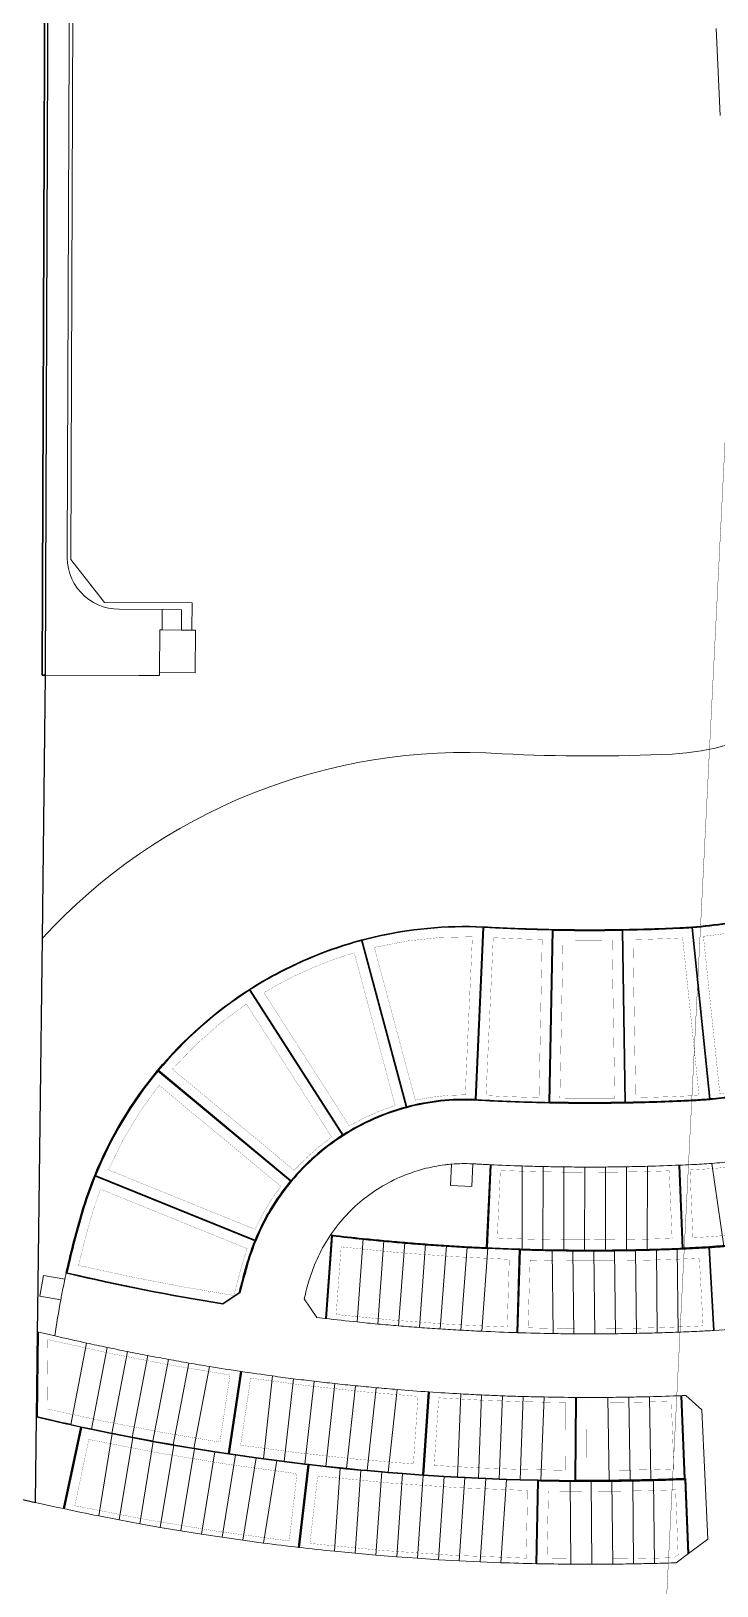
# Model space of a CAD drawing. Header units: centimetres. Extents: x -6122352 to 6876996, y -1694241 to 2592194.
# Drawn here: x 317063 to 514355, y -564346 to -116914 of the extents above; entities that cross this region are included whole.
import ezdxf

# ---------------------------------------------------------------- set-up
doc = ezdxf.new("R2010")
doc.units = ezdxf.units.CM
doc.header["$MEASUREMENT"] = 0
doc.linetypes.add('XR-AR-END-SETTING OUT PLAN$0$23261-XR-AR-SI-GF$0$HIDDEN', pattern=[0.375, 0.25, -0.125])
for name, color, linetype, lineweight, true_color in [('08-Compound Wall-2', 6, 'Continuous', 25, 0xff00ff), ('23585-XR-AR-DAMAC PLOT LIMITS$0$1-End units', 7, 'Continuous', 5, 0xf8991e), ('23585-XR-AR-DAMAC PLOT LIMITS$0$1-Open Space', 7, 'Continuous', 5, 0x90cf5a), ('23585-XR-AR-DAMAC PLOT LIMITS$0$1-Sikka Corridor', 7, 'Continuous', 5, 0x7f5f00), ('23585-XR-AR-DAMAC PLOT LIMITS$0$1-Utility', 7, 'Continuous', 5, 0x8db1ff)]:
    doc.layers.add(name, color=color, linetype=linetype, lineweight=lineweight, true_color=true_color)
for name, color, linetype in [('23585-XR-AR-BOUNDARY WALLS AND SETBACKS$0$setback', 7, 'XR-AR-END-SETTING OUT PLAN$0$23261-XR-AR-SI-GF$0$HIDDEN'), ('23585-XR-AR-DAMAC PLOT LIMITS$0$1-Utility Corridor', 44, 'Continuous'), ('@MI-REF LAYER', 7, 'Continuous')]:
    doc.layers.add(name, color=color, linetype=linetype)
for name, color, linetype, lineweight in [('23585-XR-AR-DAMAC PLOT LIMITS$0$1-Mid units', 41, 'Continuous', 5), ('23585-XR-AR-DAMAC PLOT LIMITS$0$1-Recreational', 211, 'Continuous', 5), ('23585-XR-AR-DAMAC PLOT LIMITS$0$1-V75', 142, 'Continuous', 5), ('A-ANNO-TEXT', 3, 'Continuous', 25)]:
    doc.layers.add(name, color=color, linetype=linetype, lineweight=lineweight)
doc.layers.add('23585-XR-AR-DAMAC PLOT LIMITS$0$D-Phase New', color=7, linetype='Continuous', true_color=0x000080)

# ---------------------------------------------------------------- blocks, each defined once
blk = doc.blocks.new('23585-XR-AR-BOUNDARY WALLS AND SETBACKS')
at = {"layer": '08-Compound Wall-2'}
for points in [[(497064.96, 2769009.63, -0.038114), (497050.75, 2768988, -0.006777), (497047.89, 2768984.39), (497047.39, 2768983.79), (497046.9, 2768983.19, -0.007684), (497035.03, 2768969.36, -0.009212), (497020.26, 2768953.27, -0.008263), (497006.51, 2768939.31, 0.006567), (497005.28, 2768938.12, 0.077073), (496993.49, 2768922.07, 0.077074), (496987.11, 2768903.19, 0.077076), (496986.75, 2768883.27, 0.077078), (496992.44, 2768864.18, 0.024747), (496995.48, 2768858.52, 0.01153), (497000.42, 2768850.73), (496999.5, 2768844.89, -0.017717), (496962.47, 2768817.69), (496961.92, 2768818.47, -0.017216), (496952.57, 2768832.87, -0.02433), (496947.28, 2768842.73, -0.077083), (496937.22, 2768876.51, -0.077082), (496937.85, 2768911.74, -0.038574), (496942.22, 2768928.91, -0.038388), (496949.13, 2768945.13, -0.007165), (496950.7, 2768948.04, -0.069867), (496969.99, 2768973.54, -0.005357), (496971.76, 2768975.27, 0.008078), (496984.06, 2768987.76, 0.009213), (496997.59, 2769002.5, 0.007635), (497008.39, 2769015.08), (497008.43, 2769015.13), (497008.47, 2769015.18, 0.006965), (497010.57, 2769017.78, 0.021006), (497016.45, 2769025.96, 0.001996)], [(497082.65, 2769003.87), (497103.79, 2768992.71, -0.007897), (497100.56, 2768986.84, -0.006093), (497097.95, 2768982.37, -0.000979), (497097.52, 2768981.66, -0.006093), (497094.78, 2768977.28, -0.000973), (497094.33, 2768976.58, -0.006093), (497091.47, 2768972.28, -0.000974), (497091, 2768971.59, -0.006093), (497088.02, 2768967.37, -0.000979), (497087.53, 2768966.7, -0.006093), (497084.43, 2768962.56, -0.004985), (497081.81, 2768959.23, -0.004598), (497079.35, 2768956.21, -0.001396), (497077.07, 2768953.49), (497058.77, 2768968.85)], [(497100.52, 2768944.03), (497082.03, 2768959.18, 0.004869), (497084.58, 2768962.44, 0.006093), (497087.69, 2768966.58, 0.000979), (497088.18, 2768967.25, 0.006093), (497091.16, 2768971.48, 0.000973), (497091.63, 2768972.16, 0.006093), (497094.5, 2768976.47, 0.000973), (497094.95, 2768977.17, 0.006093), (497097.69, 2768981.56, 0.000979), (497098.12, 2768982.27, 0.006093), (497100.74, 2768986.74, 0.008015), (497104.01, 2768992.71, 0.002787), (497105.11, 2768994.81), (497126.37, 2768983.89)], [(497005.21, 2768938.33, -0.006177), (497006.37, 2768939.46, 0.00822), (497020.04, 2768953.34), (496984.14, 2768987.55, -0.008033), (496971.9, 2768975.12, 0.005153), (496970.2, 2768973.47), (497005.21, 2768938.33)], [(496970.06, 2768973.33, 0.069638), (496950.87, 2768947.94, 0.007165), (496949.31, 2768945.04, 0.038388), (496942.41, 2768928.85, 0.038574), (496938.05, 2768911.71, 0.077082), (496937.42, 2768876.53, 0.076863), (496947.42, 2768842.9), (496992.22, 2768864.19, -0.076305), (496986.57, 2768883.15), (496937.43, 2768876.43)], [(496970.06, 2768973.33), (497005.07, 2768938.19, 0.076302), (496993.36, 2768922.25), (496949.35, 2768945.13)], [(497021.98, 2768928.87), (497038.83, 2768911.94), (497039.03, 2768912.14, 0.003646), (497045.51, 2768918.69), (497046, 2768919.19), (497046.01, 2768919.18, 0.002322), (497050.11, 2768923.42, 0.001033), (497051.92, 2768925.32, 0.00133), (497054.23, 2768927.78, 0.001033), (497056.02, 2768929.7, 0.001329), (497058.32, 2768932.17, 0.001033), (497060.09, 2768934.11, 0.001328), (497062.36, 2768936.61, 0.001034), (497064.11, 2768938.56, 0.001329), (497066.36, 2768941.08, 0.001033), (497068.09, 2768943.05, 0.001329), (497070.32, 2768945.59, 0.001032), (497072.03, 2768947.57, 0.002362), (497075.93, 2768952.13, 0.000617), (497076.94, 2768953.33), (497058.64, 2768968.7)], [(497062.85, 2768901.93), (497062.84, 2768901.94), (497045.73, 2768918.63), (497046, 2768918.91), (497046.01, 2768918.89, 0.002401), (497050.25, 2768923.28, 0.001033), (497052.06, 2768925.18, 0.00133), (497054.38, 2768927.64, 0.001033), (497056.17, 2768929.56, 0.001329), (497058.46, 2768932.04, 0.001033), (497060.24, 2768933.97, 0.001328), (497062.51, 2768936.47, 0.001034), (497064.26, 2768938.42, 0.001329), (497066.51, 2768940.95, 0.001033), (497068.25, 2768942.91, 0.001329), (497070.47, 2768945.46, 0.001032), (497072.19, 2768947.44, 0.002362), (497076.08, 2768952.01, 0.000656), (497077.16, 2768953.28, 0.001436), (497079.5, 2768956.08, 0.004479), (497081.91, 2768959.03), (497100.39, 2768943.88)], [(496949.26, 2768944.95), (496993.26, 2768922.07, 0.0763), (496986.93, 2768903.33), (496938.07, 2768911.81)], [(497021.84, 2768928.73), (497038.76, 2768911.73), (497038.76, 2768911.73, -0.002192), (497034.83, 2768907.85, -0.002384), (497030.52, 2768903.68, -0.002374), (497026.17, 2768899.55, -0.002374), (497021.78, 2768895.46, -0.002374), (497017.35, 2768891.41, -0.002375), (497012.89, 2768887.4, -0.003623), (497006, 2768881.36), (497022.46, 2768863.87)], [(497107.9, 2768924.27), (497126.13, 2768908.83, -0.003117), (497120.44, 2768902.19), (497119.94, 2768901.61, -0.001866), (497116.49, 2768897.68), (497115.98, 2768897.11, -0.001866), (497112.49, 2768893.2), (497111.98, 2768892.63, -0.001866), (497108.46, 2768888.76, -0.001561), (497105.5, 2768885.54), (497087.97, 2768901.79)], [(497062.71, 2768901.79), (497062.7, 2768901.8), (497045.59, 2768918.48, -0.00372), (497038.97, 2768911.8), (497039.04, 2768911.73), (497038.9, 2768911.59, -0.002192), (497034.97, 2768907.71, -0.002384), (497030.66, 2768903.54, -0.002374), (497026.31, 2768899.4, -0.002374), (497021.92, 2768895.31, -0.002374), (497017.49, 2768891.26, -0.002375), (497013.02, 2768887.25, -0.00354), (497006.29, 2768881.35), (497022.61, 2768864.01)], [(496938.03, 2768911.61), (496986.9, 2768903.13, 0.076302), (496986.54, 2768883.35), (496937.4, 2768876.63)], [(497115.57, 2768861.08), (497098.29, 2768877.59), (497098.76, 2768878.08, 0.003002), (497104.54, 2768884.21, 0.000542), (497105.57, 2768885.33, 0.001596), (497108.61, 2768888.62, 0.001866), (497112.13, 2768892.5), (497112.64, 2768893.07, 0.001866), (497116.13, 2768896.97), (497116.63, 2768897.55, 0.001866), (497120.09, 2768901.48), (497120.59, 2768902.06, 0.003205), (497126.45, 2768908.88), (497142.89, 2768894.97)], [(497058.19, 2768871.61), (497074.67, 2768854.29), (497078.97, 2768858.43), (497081.76, 2768861.14), (497083.27, 2768862.62), (497086.03, 2768865.36), (497087.52, 2768866.85), (497090.26, 2768869.61), (497091.74, 2768871.12), (497094.46, 2768873.9), (497098.08, 2768877.66), (497098.62, 2768878.22, 0.003002), (497104.39, 2768884.35, 0.000507), (497105.36, 2768885.39), (497087.83, 2768901.64)], [(496999.81, 2768851.29, -0.010524), (496995.31, 2768858.41, -0.024368), (496992.3, 2768864.01), (496947.5, 2768842.72, 0.024113), (496952.74, 2768832.98, 0.017216), (496962.08, 2768818.59), (496962.52, 2768817.97, 0.01761), (496999.32, 2768845), (497000.22, 2768850.68), (496999.81, 2768851.29)], [(497011.91, 2768771.35), (497011.91, 2768771.35), (496997.99, 2768790.9), (496995.6, 2768789.21, -0.003628), (496987.25, 2768783.4), (496969.32, 2768800.24)], [(496969.49, 2768800.35), (496987.27, 2768783.65, 0.00353), (496995.4, 2768789.31)]]:
    blk.add_lwpolyline(points, format="xyb", dxfattribs=at)
for points in [[(497050.65, 2768988.19), (497010.79, 2769017.74, 0.020786), (497016.62, 2769025.85, 0.001995), (497017.12, 2769026.62, 0.001614), (497017.46, 2769027.13, 0.010172), (497020.01, 2769031.32), (497020.16, 2769031.57, 0.006462), (497021.69, 2769034.28), (497065.9, 2769011.76, -0.003418), (497064.79, 2769009.72, -0.037972)], [(497034.95, 2768969.57), (496997.81, 2769002.44, 0.007589), (497008.54, 2769014.95), (497008.59, 2769015), (497008.62, 2769015.05, 0.006768), (497010.67, 2769017.58), (497050.53, 2768988.04, -0.006624), (497047.73, 2768984.51), (497047.24, 2768983.91), (497046.74, 2768983.32, -0.007642)], [(497020.18, 2768953.48), (496984.27, 2768987.7, 0.009121), (496997.68, 2769002.29), (497034.82, 2768969.42, -0.009128)]]:
    blk.add_lwpolyline(points, format="xyb", close=True, dxfattribs=at)
for points in [[(497108.03, 2768924.42), (497126.26, 2768908.98), (497126.42, 2768909.17), (497142.92, 2768895.21), (497142.89, 2768894.97)], [(497115.43, 2768860.93), (497098.15, 2768877.45), (497094.6, 2768873.76), (497091.89, 2768870.97), (497090.4, 2768869.47), (497087.67, 2768866.71), (497086.17, 2768865.21), (497083.41, 2768862.48), (497081.9, 2768861), (497079.11, 2768858.28), (497074.77, 2768854.12), (497070.42, 2768850.01), (497067.36, 2768847.16), (497066.02, 2768845.93), (497062.94, 2768843.11), (497061.59, 2768841.88), (497058.48, 2768839.09), (497057.12, 2768837.88), (497053.99, 2768835.11), (497050.32, 2768831.91), (497065.96, 2768813.84)], [(497017.39, 2768835.77), (497032.43, 2768817.19), (497033.89, 2768818.38), (497038.53, 2768822.19), (497040.18, 2768823.56), (497043.14, 2768826.04), (497044.77, 2768827.42), (497049.33, 2768831.32), (497050.11, 2768832), (497053.85, 2768835.26), (497056.98, 2768838.03), (497058.35, 2768839.24), (497061.45, 2768842.03), (497062.8, 2768843.25), (497065.89, 2768846.08), (497067.23, 2768847.31), (497070.28, 2768850.16), (497074.52, 2768854.16), (497058.05, 2768871.47)], [(496999.5, 2768844.89), (496999.5, 2768844.89)], [(496995.62, 2768789.34), (496997.93, 2768790.98), (497000.44, 2768792.77), (497005.29, 2768796.29), (497005.41, 2768796.38), (497010.12, 2768799.86), (497010.23, 2768799.94), (497014.91, 2768803.46), (497015.03, 2768803.55), (497019.68, 2768807.11), (497019.79, 2768807.2), (497024.41, 2768810.8), (497024.52, 2768810.88), (497029.22, 2768814.61), (497032.27, 2768817.07), (497017.24, 2768835.64)], [(497065.81, 2768813.71), (497050.17, 2768831.78), (497049.46, 2768831.17), (497044.9, 2768827.27), (497043.26, 2768825.89), (497040.31, 2768823.41), (497038.66, 2768822.04), (497034.02, 2768818.23), (497032.48, 2768816.97), (497029.35, 2768814.46), (497024.59, 2768810.69), (497019.85, 2768806.99), (497015.09, 2768803.34), (497010.3, 2768799.74), (497005.48, 2768796.18), (497000.55, 2768792.61), (496998.21, 2768790.93), (497012.08, 2768771.47), (497012.08, 2768771.47)]]:
    blk.add_lwpolyline(points, dxfattribs=at)
at = {"layer": '23585-XR-AR-BOUNDARY WALLS AND SETBACKS$0$setback', "ltscale": 40, "const_width": 0.05}
for points in [[(497063.35, 2769009.81, -0.032774), (497051.36, 2768991.28), (497014.8, 2769018.37, 0.014735), (497018.96, 2769024.31, 0.001991), (497019.48, 2769025.1, 0.00161), (497019.82, 2769025.63, 0.010172), (497022.43, 2769029.91), (497022.58, 2769030.16, 0.000733), (497022.76, 2769030.47)], [(497061.78, 2768970.11, 0.000221), (497062.12, 2768970.53, 0.007769), (497065.82, 2768975.12, 0.007976), (497069.47, 2768979.95, 0.007968), (497072.96, 2768984.89, 0.007967), (497076.29, 2768989.94, 0.007976), (497079.46, 2768995.1, 0.008365), (497082.61, 2769000.62), (497099.85, 2768991.51, -0.004431), (497098.04, 2768988.27, -0.006093), (497095.46, 2768983.87, -0.000979), (497095.04, 2768983.17, -0.006093), (497092.34, 2768978.84, -0.000973), (497091.9, 2768978.16, -0.006093), (497089.07, 2768973.91, -0.000974), (497088.61, 2768973.24, -0.006093), (497085.67, 2768969.07, -0.000979), (497085.19, 2768968.41, -0.006093), (497082.13, 2768964.33, -0.004985), (497079.55, 2768961.04, -0.004598), (497077.12, 2768958.06, -0.000251), (497076.71, 2768957.57), (497061.78, 2768970.11)], [(497031.92, 2768968.11, -0.006676), (497021.23, 2768956.48), (496988.3, 2768987.87, 0.006465), (496997.84, 2768998.27)], [(497017.09, 2768952.14), (496984.16, 2768983.53, -0.006451), (496974.26, 2768973.51), (497006.37, 2768941.28, 0.006453)], [(497002.14, 2768937.02), (496970.01, 2768969.27, 0.06314), (496953.32, 2768946.58, 0.000469), (496953.22, 2768946.39), (496993.6, 2768925.39, -0.054411)], [(497063.8, 2768905.06), (497049.84, 2768918.67, 0.001419), (497052.35, 2768921.28, 0.001033), (497054.17, 2768923.19, 0.00133), (497056.49, 2768925.66, 0.001033), (497058.29, 2768927.59, 0.001329), (497060.6, 2768930.07, 0.001033), (497062.38, 2768932.02, 0.001328), (497064.66, 2768934.53, 0.001034), (497066.42, 2768936.49, 0.001329), (497068.68, 2768939.02, 0.001033), (497070.42, 2768941, 0.001329), (497072.66, 2768943.55, 0.001032), (497074.38, 2768945.55, 0.002362), (497078.3, 2768950.13, 0.000656), (497079.38, 2768951.41, 0.001436), (497081.73, 2768954.22, 0.001076), (497082.32, 2768954.94), (497097.4, 2768942.58, -0.001137), (497096.72, 2768941.76, -0.002342), (497092.76, 2768937.04, -0.002276), (497088.87, 2768932.49, -0.002276), (497084.94, 2768927.97, -0.002276), (497080.96, 2768923.5, -0.002276), (497076.95, 2768919.05, -0.002276), (497072.89, 2768914.65, -0.002276), (497068.8, 2768910.28, -0.002748)], [(496986.21, 2768906.39), (496941.36, 2768914.18, -0.031867), (496945.06, 2768927.95, -0.031682), (496950.45, 2768941.07), (496990.83, 2768920.07, 0.054412)], [(497107.23, 2768921.17), (497122.11, 2768908.57, -0.002114), (497118.25, 2768904.09), (497117.75, 2768903.52, -0.001866), (497114.31, 2768899.6), (497113.81, 2768899.03, -0.001866), (497110.34, 2768895.14), (497109.83, 2768894.57, -0.001866), (497106.32, 2768890.72, -0.000522), (497105.33, 2768889.64), (497091.03, 2768902.9, 0.002282), (497095.21, 2768907.48, 0.002214), (497099.21, 2768911.96, 0.002214), (497103.18, 2768916.48, 0.00228), (497107.23, 2768921.17, 0.00228)], [(497023.7, 2768866.93), (497010.32, 2768881.14, 0.019092), (497045.63, 2768914.39), (497059.6, 2768900.78, -0.018844)], [(496985.19, 2768900.48), (496940.33, 2768908.27, 0.063621), (496939.82, 2768879.89), (496984.93, 2768886.05, -0.054416)], [(497116.48, 2768864.21), (497102.39, 2768877.69, 0.002215), (497106.66, 2768882.24, 0.000542), (497107.7, 2768883.36, 0.001596), (497110.75, 2768886.67, 0.001866), (497114.28, 2768890.56), (497114.8, 2768891.13, 0.001866), (497118.3, 2768895.05), (497118.81, 2768895.62, 0.001866), (497122.28, 2768899.58), (497122.78, 2768900.16, 0.002211), (497126.85, 2768904.88), (497141.15, 2768892.77), (497141.01, 2768891.44, -0.002), (497137.23, 2768887.06, -0.002068), (497133.28, 2768882.55, -0.002068), (497129.29, 2768878.09, -0.002068), (497125.27, 2768873.65, -0.002068), (497121.21, 2768869.25, -0.002386)], [(497101.26, 2768885.24), (497086.96, 2768898.5, -0.013438), (497061.32, 2768872.52), (497074.76, 2768858.4, 0.013485)], [(496989.86, 2768866.28), (496948.74, 2768846.74, -0.063621), (496940.63, 2768873.95), (496985.74, 2768880.11, 0.054416)], [(497098.24, 2768873.35), (497112.33, 2768859.89, -0.021783), (497067.17, 2768816.88), (497054.4, 2768831.63, 0.021463)], [(497032.85, 2768821.28), (497020.58, 2768836.43, 0.017838), (497056.98, 2768868.39), (497070.42, 2768854.27, -0.01788)], [(496999.8, 2768848.96, -0.017636), (496963.23, 2768821.85, -0.014941), (496955.25, 2768834.23), (496955.23, 2768834.26, -0.018029), (496951.31, 2768841.32), (496992.43, 2768860.86, 0.013461), (496994.2, 2768857.74, 0.012923)], [(496987.54, 2768787.24, 0.018124), (497028.19, 2768817.5), (497015.92, 2768832.66, -0.019669), (496972.99, 2768800.91)], [(497049.87, 2768827.7, -0.021517), (497002.17, 2768790.2), (497013.48, 2768774.32, 0.021597), (497062.63, 2768812.95)]]:
    blk.add_lwpolyline(points, format="xyb", close=True, dxfattribs=at)
for points in [[(497047.69, 2768986.53, -0.002278), (497046.73, 2768985.34), (497046.24, 2768984.74), (497045.74, 2768984.15, -0.006415), (497035.89, 2768972.61), (497001.82, 2769002.76, 0.006261), (497010.69, 2769013.16), (497010.74, 2769013.21), (497010.78, 2769013.26, 0.00103), (497011.1, 2769013.65), (497047.69, 2768986.53)], [(497053.82, 2768960.75, 0.002565), (497057.91, 2768965.52), (497072.81, 2768953.02, -0.001839), (497069.8, 2768949.5), (497068.15, 2768947.59)], [(497033.61, 2768938.58, 0.002449), (497037.74, 2768942.94, 0.002448), (497041.82, 2768947.33, 0.002448), (497045.86, 2768951.76, 0.002449), (497049.86, 2768956.24, 0.002449), (497053.82, 2768960.75)], [(497043.79, 2768921.08), (497043.44, 2768920.72, -0.002646), (497038.76, 2768915.98), (497025.02, 2768929.79, 0.002565), (497029.44, 2768934.27, 0.002449), (497033.61, 2768938.58)], [(497047.95, 2768925.4, -0.002386), (497043.79, 2768921.08)]]:
    blk.add_lwpolyline(points, format="xyb", dxfattribs=at)
for points in [[(497068.1, 2768947.53), (497065.88, 2768944.99), (497064.15, 2768943.02)], [(497064.16, 2768943.03), (497061.92, 2768940.52), (497060.17, 2768938.57)], [(497060.2, 2768938.59), (497057.92, 2768936.08), (497056.15, 2768934.15)], [(497056.16, 2768934.16), (497052.08, 2768929.75)], [(497052.08, 2768929.76), (497047.96, 2768925.39)]]:
    blk.add_lwpolyline(points, dxfattribs=at)
blk = doc.blocks.new('A$C9d9485f6')
at = {"layer": 'A-ANNO-TEXT', "rotation": 312.4881850805905}
blk.add_blockref('23585-XR-AR-BOUNDARY WALLS AND SETBACKS', (-2377088.53, -1504219.25), dxfattribs=at)
blk = doc.blocks.new('23585-XR-AR-DAMAC PLOT LIMITS')
at = {"layer": '23585-XR-AR-DAMAC PLOT LIMITS$0$1-End units', "color": 251, "true_color": 0x636466}
for points in [[(497084.5, 2768962.5, -0.004985), (497081.89, 2768959.17, -0.004598), (497079.42, 2768956.14, -0.001436), (497077.08, 2768953.34), (497077.04, 2768953.38), (497058.7, 2768968.78, 0.001446), (497060.97, 2768971.49, 0.007769), (497064.64, 2768976.04)], [(497077.08, 2768953.34, -0.000656), (497076.01, 2768952.07, -0.002362), (497072.11, 2768947.51, -0.001017), (497070.39, 2768945.52), (497070.36, 2768945.55), (497052.71, 2768961.77, 0.003771), (497058.7, 2768968.78), (497077.04, 2768953.38)], [(497107.78, 2768953.58, -0.012798), (497100.46, 2768943.95), (497081.89, 2768959.17, 0.004985), (497084.5, 2768962.5, 0.006093), (497087.61, 2768966.64)], [(497100.46, 2768943.95, -0.004315), (497097.88, 2768940.8, -0.002342), (497093.91, 2768936.07), (497076.01, 2768952.07, 0.000656), (497077.08, 2768953.34, 0.001436), (497079.42, 2768956.14, 0.004598), (497081.89, 2768959.17)], [(497046, 2768919.05), (497045.58, 2768918.62, -0.003646), (497039.1, 2768912.07), (497038.76, 2768911.73), (497021.84, 2768928.73, 0.004108), (497028.33, 2768935.28)], [(497069.89, 2768909.25, -0.003888), (497062.78, 2768901.86), (497062.77, 2768901.87), (497045.6, 2768918.61), (497045.58, 2768918.62), (497046, 2768919.05), (497046.01, 2768919.03, 0.002362), (497050.18, 2768923.35, 0.001033), (497051.99, 2768925.25)], [(497126.34, 2768908.91, -0.003188), (497120.52, 2768902.12), (497120.01, 2768901.55), (497102.05, 2768917.47, 0.003384), (497108.03, 2768924.42)], [(497045.6, 2768918.61), (497062.77, 2768901.87, -0.003906), (497055.56, 2768894.59), (497039.1, 2768912.07, 0.003646), (497045.58, 2768918.62)], [(497112.06, 2768892.57, -0.001866), (497108.53, 2768888.69, -0.001596), (497105.5, 2768885.4), (497087.9, 2768901.71, 0.003387), (497094.09, 2768908.48)], [(497142.92, 2768895.21), (497142.46, 2768890.82, -0.00216), (497138.36, 2768886.07), (497120.52, 2768902.12, 0.003188), (497126.34, 2768908.91), (497126.5, 2768909.1)], [(497105.5, 2768885.4), (497104.46, 2768884.28, -0.003002), (497098.69, 2768878.15), (497081.6, 2768895.01, 0.003393), (497087.9, 2768901.71)], [(497029.34, 2768869.91, -0.003489), (497022.46, 2768863.87), (497006, 2768881.36, 0.003623), (497012.89, 2768887.4)], [(497122.31, 2768868.23, -0.003422), (497115.5, 2768861), (497098.15, 2768877.59), (497098.69, 2768878.15, 0.003002), (497104.46, 2768884.28)], [(497081.83, 2768861.07), (497079.04, 2768858.36), (497074.72, 2768854.2), (497074.67, 2768854.15), (497058.12, 2768871.54, 0.003397), (497064.74, 2768877.93)], [(497115.5, 2768861, -0.003525), (497108.37, 2768853.65), (497091.82, 2768871.05), (497094.53, 2768873.83), (497098.15, 2768877.59)], [(497074.67, 2768854.15), (497070.35, 2768850.08), (497067.29, 2768847.24), (497051.45, 2768865.28, 0.003376), (497058.12, 2768871.54)], [(497040.24, 2768823.48), (497038.59, 2768822.11), (497033.96, 2768818.3), (497032.41, 2768817.05), (497017.31, 2768835.7, 0.003382), (497024.4, 2768841.52)], [(497032.41, 2768817.05), (497029.29, 2768814.53), (497024.59, 2768810.81), (497024.47, 2768810.72), (497010.13, 2768829.97, 0.00339), (497017.31, 2768835.7)], [(497073.61, 2768820.56, -0.003541), (497065.89, 2768813.78), (497050.18, 2768831.92), (497053.92, 2768835.19), (497057.05, 2768837.95)], [(497065.89, 2768813.78, -0.003554), (497058.04, 2768807.08), (497043.2, 2768825.96), (497044.84, 2768827.34), (497049.39, 2768831.25), (497050.18, 2768831.92)], [(496995.6, 2768789.21, -0.003628), (496987.25, 2768783.4), (496969.32, 2768800.24), (496973.24, 2768802.9), (496973.32, 2768802.95), (496973.57, 2768803.12, 0.003456), (496981.26, 2768808.46)], [(497020.31, 2768777.42, -0.003568), (497011.91, 2768771.35), (496997.99, 2768790.9), (497000.49, 2768792.69), (497005.35, 2768796.21), (497005.46, 2768796.3)]]:
    blk.add_lwpolyline(points, format="xyb", close=True, dxfattribs=at)
at = {"layer": '23585-XR-AR-DAMAC PLOT LIMITS$0$1-Mid units', "color": 251, "true_color": 0x636466}
for points in [[(497088.1, 2768967.31, -0.000979), (497087.61, 2768966.64, -0.006093), (497084.5, 2768962.5), (497064.64, 2768976.04, 0.007976), (497068.26, 2768980.84)], [(497070.39, 2768945.52, -0.001318), (497068.17, 2768942.98, -0.001042), (497066.43, 2768941.01), (497066.4, 2768941.04), (497048.76, 2768957.25, 0.002455), (497052.71, 2768961.77), (497070.36, 2768945.55)], [(497066.43, 2768941.01, -0.001335), (497064.19, 2768938.49, -0.001028), (497062.43, 2768936.54), (497062.4, 2768936.56), (497044.76, 2768952.78, 0.002455), (497048.76, 2768957.25), (497066.4, 2768941.04)], [(497062.43, 2768936.54, -0.001324), (497060.16, 2768934.04, -0.001044), (497058.39, 2768932.11), (497058.37, 2768932.13), (497040.72, 2768948.34, 0.002454), (497044.76, 2768952.78), (497062.4, 2768936.56)], [(497093.91, 2768936.07, -0.002276), (497090, 2768931.51), (497072.11, 2768947.51, 0.002362), (497076.01, 2768952.07)], [(497058.39, 2768932.11, -0.001338), (497056.1, 2768929.63, -0.001033), (497054.31, 2768927.71), (497054.28, 2768927.73), (497036.63, 2768943.95, 0.002454), (497040.72, 2768948.34), (497058.37, 2768932.13)], [(497090, 2768931.51, -0.002276), (497086.06, 2768926.98), (497068.17, 2768942.98, 0.001329), (497070.39, 2768945.52, 0.001032), (497072.11, 2768947.51)], [(497054.31, 2768927.71, -0.00133), (497051.99, 2768925.25, -0.001031), (497050.18, 2768923.35), (497050.16, 2768923.37), (497032.5, 2768939.6, 0.002455), (497036.63, 2768943.95), (497054.28, 2768927.73)], [(497086.06, 2768926.98, -0.002276), (497082.08, 2768922.49), (497064.19, 2768938.49, 0.001329), (497066.43, 2768941.01, 0.001033), (497068.17, 2768942.98)], [(497050.18, 2768923.35, -0.00236), (497046.01, 2768919.03), (497046, 2768919.05), (497028.33, 2768935.28, 0.002455), (497032.5, 2768939.6), (497050.16, 2768923.37)], [(497082.08, 2768922.49, -0.002276), (497078.06, 2768918.04), (497060.16, 2768934.04, 0.001328), (497062.43, 2768936.54, 0.001034), (497064.19, 2768938.49)], [(497078.06, 2768918.04, -0.002276), (497073.99, 2768913.63), (497056.1, 2768929.63, 0.001329), (497058.39, 2768932.11, 0.001033), (497060.16, 2768934.04)], [(497073.99, 2768913.63, -0.002276), (497069.89, 2768909.25), (497051.99, 2768925.25, 0.00133), (497054.31, 2768927.71, 0.001033), (497056.1, 2768929.63)], [(497120.01, 2768901.55, -0.001866), (497116.56, 2768897.61), (497116.05, 2768897.04), (497098.09, 2768912.96, 0.002214), (497102.05, 2768917.47)], [(497055.56, 2768894.59, -0.002287), (497051.28, 2768890.38), (497034.83, 2768907.85, 0.002192), (497038.76, 2768911.73), (497039.1, 2768912.07)], [(497116.05, 2768897.04, -0.001866), (497112.57, 2768893.13), (497112.06, 2768892.57), (497094.09, 2768908.48, 0.002214), (497098.09, 2768912.96)], [(497051.28, 2768890.38, -0.002286), (497046.97, 2768886.2), (497030.52, 2768903.68, 0.002384), (497034.83, 2768907.85)], [(497046.97, 2768886.2, -0.002226), (497042.62, 2768882.07), (497026.17, 2768899.55, 0.002374), (497030.52, 2768903.68)], [(497138.36, 2768886.07, -0.002068), (497134.4, 2768881.56), (497116.56, 2768897.61, 0.001866), (497120.01, 2768901.55), (497120.52, 2768902.12)], [(497042.62, 2768882.07, -0.002286), (497038.23, 2768877.98), (497021.78, 2768895.46, 0.002374), (497026.17, 2768899.55)], [(497134.4, 2768881.56, -0.002068), (497130.41, 2768877.08), (497112.57, 2768893.13, 0.001866), (497116.05, 2768897.04), (497116.56, 2768897.61)], [(497038.23, 2768877.98, -0.002286), (497033.81, 2768873.93), (497017.35, 2768891.41, 0.002374), (497021.78, 2768895.46)], [(497098.69, 2768878.15), (497098.15, 2768877.59), (497094.53, 2768873.83), (497077.45, 2768890.68, 0.002214), (497081.6, 2768895.01)], [(497130.41, 2768877.08, -0.002068), (497126.38, 2768872.64), (497108.53, 2768888.69, 0.001866), (497112.06, 2768892.57), (497112.57, 2768893.13)], [(497033.81, 2768873.93, -0.002287), (497029.34, 2768869.91), (497012.89, 2768887.4, 0.002375), (497017.35, 2768891.41)], [(497094.53, 2768873.83), (497091.82, 2768871.05), (497090.33, 2768869.54), (497073.25, 2768886.4, 0.002214), (497077.45, 2768890.68)], [(497126.38, 2768872.64, -0.002068), (497122.31, 2768868.23), (497104.46, 2768884.28, 0.000542), (497105.5, 2768885.4, 0.001596), (497108.53, 2768888.69)], [(497090.33, 2768869.54), (497087.59, 2768866.78), (497086.1, 2768865.28), (497069.02, 2768882.14, 0.002214), (497073.25, 2768886.4)], [(497086.1, 2768865.28), (497083.34, 2768862.55), (497081.83, 2768861.07), (497064.74, 2768877.93, 0.002214), (497069.02, 2768882.14)], [(497067.29, 2768847.24), (497065.95, 2768846), (497062.87, 2768843.18), (497047.03, 2768861.22, 0.002215), (497051.45, 2768865.28)], [(497058.41, 2768839.16), (497057.05, 2768837.95), (497053.92, 2768835.19), (497038.08, 2768853.22, 0.002214), (497042.57, 2768857.2)], [(497062.87, 2768843.18), (497061.52, 2768841.96), (497058.41, 2768839.16), (497042.57, 2768857.2, 0.002215), (497047.03, 2768861.22)], [(497053.92, 2768835.19), (497050.18, 2768831.92), (497049.39, 2768831.25), (497033.56, 2768849.28, 0.002214), (497038.08, 2768853.22)], [(497049.39, 2768831.25), (497044.84, 2768827.34), (497029, 2768845.38, 0.002213), (497033.56, 2768849.28)], [(497044.84, 2768827.34), (497043.2, 2768825.96), (497040.24, 2768823.48), (497024.4, 2768841.52, 0.002214), (497029, 2768845.38)], [(497019.74, 2768807.03), (497015.09, 2768803.47), (497014.97, 2768803.38), (497000.63, 2768822.63, 0.002215), (497005.4, 2768826.28)], [(497024.47, 2768810.72), (497019.85, 2768807.12), (497019.74, 2768807.03), (497005.4, 2768826.28, 0.002215), (497010.13, 2768829.97)], [(497014.97, 2768803.38), (497010.29, 2768799.86), (497010.18, 2768799.78), (496995.84, 2768819.02, 0.002215), (497000.63, 2768822.63)], [(497010.18, 2768799.78), (497005.46, 2768796.3), (497005.35, 2768796.21), (496991.01, 2768815.46, 0.002215), (496995.84, 2768819.02)], [(497005.35, 2768796.21), (497000.49, 2768792.69), (496986.15, 2768811.94, 0.002215), (496991.01, 2768815.46)], [(497000.49, 2768792.69), (496997.99, 2768790.9), (496995.6, 2768789.21), (496981.26, 2768808.46, 0.002215), (496986.15, 2768811.94)]]:
    blk.add_lwpolyline(points, format="xyb", close=True, dxfattribs=at)
for points in [[(497090.33, 2768869.54), (497091.82, 2768871.05), (497108.37, 2768853.65), (497104.15, 2768849.39), (497087.59, 2768866.78)], [(497083.34, 2768862.55), (497086.1, 2768865.28), (497087.59, 2768866.78), (497104.15, 2768849.39), (497099.89, 2768845.16)], [(497079.04, 2768858.36), (497081.83, 2768861.07), (497083.34, 2768862.55), (497099.89, 2768845.16), (497095.59, 2768840.97)], [(497074.72, 2768854.2), (497079.04, 2768858.36), (497095.59, 2768840.97), (497091.26, 2768836.82)], [(497070.35, 2768850.08), (497074.67, 2768854.15), (497074.72, 2768854.2), (497091.26, 2768836.82), (497086.9, 2768832.7)], [(497065.95, 2768846), (497067.29, 2768847.24), (497070.35, 2768850.08), (497086.9, 2768832.7), (497082.5, 2768828.62)], [(497061.52, 2768841.96), (497062.87, 2768843.18), (497065.95, 2768846), (497082.5, 2768828.62), (497078.07, 2768824.57)], [(497057.05, 2768837.95), (497058.41, 2768839.16), (497061.52, 2768841.96), (497078.07, 2768824.57), (497073.61, 2768820.56)], [(497040.24, 2768823.48), (497043.2, 2768825.96), (497058.04, 2768807.08), (497053.43, 2768803.24), (497038.59, 2768822.11)], [(497033.96, 2768818.3), (497038.59, 2768822.11), (497053.43, 2768803.24), (497048.79, 2768799.43)], [(497029.29, 2768814.53), (497032.41, 2768817.05), (497033.96, 2768818.3), (497048.79, 2768799.43), (497044.12, 2768795.67)], [(497024.59, 2768810.81), (497029.29, 2768814.53), (497044.12, 2768795.67), (497039.42, 2768791.94)], [(497019.85, 2768807.12), (497024.47, 2768810.72), (497024.59, 2768810.81), (497039.42, 2768791.94), (497034.69, 2768788.25)], [(497010.29, 2768799.86), (497014.97, 2768803.38), (497015.09, 2768803.47), (497029.92, 2768784.6), (497025.13, 2768780.99)], [(497015.09, 2768803.47), (497019.74, 2768807.03), (497019.85, 2768807.12), (497034.69, 2768788.25), (497029.92, 2768784.6)], [(497005.46, 2768796.3), (497010.18, 2768799.78), (497010.29, 2768799.86), (497025.13, 2768780.99), (497020.31, 2768777.42)]]:
    blk.add_lwpolyline(points, close=True, dxfattribs=at)
at = {"layer": '23585-XR-AR-DAMAC PLOT LIMITS$0$1-Open Space', "color": 251, "true_color": 0x636466}
for points in [[(497016.45, 2769025.96, -0.021006), (497010.57, 2769017.78, -0.006965), (497008.47, 2769015.18), (497008.43, 2769015.13), (497008.39, 2769015.08, -0.007635), (496997.59, 2769002.5, -0.009213), (496984.06, 2768987.76, -0.008078), (496971.76, 2768975.27, 0.005357), (496969.99, 2768973.54, 0.069867), (496950.7, 2768948.04, 0.007165), (496949.13, 2768945.13, 0.007949), (496947.5, 2768941.86, 0.03043), (496942.22, 2768928.91, 0.038574), (496937.85, 2768911.74, 0.077082), (496937.22, 2768876.51, 0.077083), (496947.28, 2768842.73, 0.02433), (496952.57, 2768832.87), (496952.66, 2768832.71), (496952.68, 2768832.68, 0.016965), (496961.92, 2768818.47, 0.000951), (496962.47, 2768817.69, 0.001787), (496963.48, 2768816.26), (496958.55, 2768812.5), (496962.24, 2768807.65), (496967.1, 2768811.34, 0.010435), (496973.57, 2768803.12), (496973.32, 2768802.95), (496973.24, 2768802.9), (496969.32, 2768800.24), (496964.77, 2768804.51), (496886.78, 2768877.73, -0.227099), (496936.94, 2769011.15, 0.024816), (496970.02, 2769047.14, 0.120407), (496984.6, 2769077.01, 0.037488)], [(496593.74, 2769157.38), (496809.72, 2768958.03, 0.439268), (496831.88, 2768958.01), (496840.28, 2768967.1), (496844.13, 2768971.13), (496848.37, 2768967.16), (496850.4, 2768969.37), (496844.66, 2768974.75), (496827.59, 2768956.23), (496811.9, 2768957.43), (496696.11, 2769064.32)]]:
    blk.add_lwpolyline(points, format="xyb", dxfattribs=at)
for points in [[(497038.76, 2768911.73, -0.002192), (497034.83, 2768907.85, -0.002384), (497030.52, 2768903.68, -0.002374), (497026.17, 2768899.55, -0.002374), (497021.78, 2768895.46, -0.002374), (497017.35, 2768891.41, -0.002375), (497012.89, 2768887.4, -0.003623), (497006, 2768881.36), (497022.46, 2768863.87), (497020.61, 2768862.27), (497014.12, 2768863.21, -0.00771), (497011.16, 2768867.96, -0.024743), (497008.97, 2768872.03, -0.077078), (497004.88, 2768885.75, -0.077077), (497005.14, 2768900.06, -0.077908), (497009.79, 2768913.76, -0.033637), (497013.08, 2768919.11, -0.005423), (497013.67, 2768919.93, -0.004864), (497014.22, 2768920.65), (497018.53, 2768916.32), (497022.86, 2768920.62), (497018.27, 2768925.23, -0.00686), (497019.19, 2768926.12, 0.000703), (497020.42, 2768927.33, 0.000818), (497021.84, 2768928.73)], [(497142.92, 2768895.21), (497126.5, 2768909.1), (497126.34, 2768908.91), (497108.03, 2768924.42, 0.000477), (497108.86, 2768925.41), (497114.97, 2768925.95), (497143.64, 2768902.1)], [(497011.91, 2768771.35), (497010.14, 2768770.09), (497005.14, 2768766.6), (496987.25, 2768783.4, 0.003628), (496995.6, 2768789.21), (496997.99, 2768790.9)]]:
    blk.add_lwpolyline(points, format="xyb", close=True, dxfattribs=at)
at = {"layer": '23585-XR-AR-DAMAC PLOT LIMITS$0$1-Recreational', "color": 251, "true_color": 0x636466}
blk.add_lwpolyline([(496984.6, 2769077.01, -0.120409), (496970.02, 2769047.14, -0.024816), (496936.94, 2769011.15, 0.227098), (496886.78, 2768877.73), (496831.58, 2768929.56), (496849.72, 2768949.26), (496853.79, 2768953.67), (496853.16, 2768954.26), (496860.14, 2768961.78), (496851.14, 2768970.17), (496850.4, 2768969.37), (496844.66, 2768974.75), (496827.59, 2768956.23), (496811.9, 2768957.43), (496696.11, 2769064.32, -0.005774)], format="xyb", dxfattribs=at)
blk.add_lwpolyline([(496824.67, 2769197.53), (496843.88, 2769181.41)], dxfattribs=at)
at = {"layer": '23585-XR-AR-DAMAC PLOT LIMITS$0$1-Sikka Corridor', "color": 251, "true_color": 0x636466}
blk.add_lwpolyline([(496588.59, 2769153.83), (496831.58, 2768929.56), (496849.72, 2768949.26), (496853.79, 2768953.67), (496853.16, 2768954.26), (496844.13, 2768962.59), (496844.58, 2768963.07), (496840.28, 2768967.1), (496831.88, 2768958.01, -0.439268), (496809.72, 2768958.03), (496593.74, 2769157.38)], format="xyb", dxfattribs=at)
at = {"layer": '23585-XR-AR-DAMAC PLOT LIMITS$0$1-Utility', "color": 251, "true_color": 0x636466}
for points in [[(496848.37, 2768967.16), (496844.58, 2768963.07), (496840.28, 2768967.1), (496844.13, 2768971.13)], [(496850.4, 2768969.37), (496851.14, 2768970.17), (496860.14, 2768961.78), (496853.16, 2768954.26), (496844.13, 2768962.59), (496844.58, 2768963.07), (496848.37, 2768967.16)]]:
    blk.add_lwpolyline(points, close=True, dxfattribs=at)
for points in [[(497014.22, 2768920.65, -0.032191), (497018.2, 2768925.16), (497018.27, 2768925.23), (497022.86, 2768920.62), (497018.53, 2768916.32)], [(496966.04, 2768812.75, 0.001754), (496967.1, 2768811.34), (496962.24, 2768807.65), (496958.55, 2768812.5), (496963.48, 2768816.26, 0.004411)]]:
    blk.add_lwpolyline(points, format="xyb", close=True, dxfattribs=at)
at = {"layer": '23585-XR-AR-DAMAC PLOT LIMITS$0$1-Utility Corridor', "color": 251, "true_color": 0x636466}
for points in [[(497000.31, 2768763.26), (497005.14, 2768766.6), (496987.25, 2768783.4), (496969.32, 2768800.24), (496964.77, 2768804.51), (496886.78, 2768877.73), (496831.58, 2768929.56), (496830.9, 2768928.83), (496587.91, 2769153.1, -0.197505), (496586.71, 2769155.69), (496584.72, 2769199.35), (496583.41, 2769228.23, 0.200277), (496578.08, 2769239.54), (496552.21, 2769262.92, 0.197579), (496540.58, 2769267.09), (496503.15, 2769265.39), (496469.55, 2769263.87, -0.200283), (496466.82, 2769264.87), (496362.51, 2769361.16), (496256.57, 2769458.95)], [(496587.91, 2769153.1), (496830.9, 2768928.83), (496831.58, 2768929.56), (496588.59, 2769153.83, -0.197505)]]:
    blk.add_lwpolyline(points, format="xyb", dxfattribs=at)
at = {"layer": '23585-XR-AR-DAMAC PLOT LIMITS$0$1-V75', "color": 251, "true_color": 0x636466}
for points in [[(497066.12, 2769011.76), (497066.11, 2769011.73, -0.003526), (497064.96, 2769009.63, -0.038114), (497050.75, 2768988), (497010.57, 2769017.78, 0.021006), (497016.45, 2769025.96, 0.001996), (497016.96, 2769026.73, 0.001615), (497017.29, 2769027.24, 0.010172), (497019.84, 2769031.42), (497019.99, 2769031.67, 0.006658), (497021.56, 2769034.45)], [(497050.75, 2768988, -0.006777), (497047.89, 2768984.39), (497047.39, 2768983.79), (497046.9, 2768983.19, -0.007684), (497035.03, 2768969.36), (496997.59, 2769002.5, 0.007635), (497008.39, 2769015.08), (497008.43, 2769015.13), (497008.47, 2769015.18, 0.006965), (497010.57, 2769017.78)], [(497035.03, 2768969.36, -0.009212), (497020.26, 2768953.27), (496984.06, 2768987.76, 0.009213), (496997.59, 2769002.5)], [(497020.26, 2768953.27, -0.008263), (497006.51, 2768939.31, 0.006567), (497005.28, 2768938.12), (496969.99, 2768973.54, -0.005357), (496971.76, 2768975.27, 0.008078), (496984.06, 2768987.76)], [(497005.28, 2768938.12, 0.077073), (496993.49, 2768922.07), (496949.13, 2768945.13, -0.007165), (496950.7, 2768948.04, -0.069867), (496969.99, 2768973.54)], [(496993.49, 2768922.07, 0.077074), (496987.11, 2768903.19), (496937.85, 2768911.74, -0.038574), (496942.22, 2768928.91, -0.03043), (496947.5, 2768941.86, -0.007949), (496949.13, 2768945.13)], [(496987.11, 2768903.19, 0.077076), (496986.75, 2768883.27), (496937.22, 2768876.51, -0.077082), (496937.85, 2768911.74)], [(496992.44, 2768864.18), (496947.28, 2768842.73, -0.077083), (496937.22, 2768876.51), (496986.75, 2768883.27, 0.077078)], [(496962.47, 2768817.69), (496961.92, 2768818.47, -0.016987), (496952.68, 2768832.68), (496952.66, 2768832.71), (496952.57, 2768832.87, -0.02433), (496947.28, 2768842.73), (496992.44, 2768864.18, 0.024747), (496995.48, 2768858.52, 0.01153), (497000.42, 2768850.73), (496999.5, 2768844.89, -0.017717)]]:
    blk.add_lwpolyline(points, format="xyb", close=True, dxfattribs=at)
at = {"layer": '23585-XR-AR-DAMAC PLOT LIMITS$0$D-Phase New', "color": 8, "const_width": 0.1}
blk.add_lwpolyline([(497536.81, 2769352.14), (497584.9, 2769406.41), (497631.67, 2769450.47), (497321.18, 2769786.63), (497249.2, 2769738.1), (497196.84, 2769708.74), (496968.84, 2769577.18), (496894.23, 2769525.45), (496774.4, 2769438.43), (496699.47, 2769372.26), (496681.41, 2769354.87), (497226.77, 2768802.17), (497256.16, 2768835.96), (497300.28, 2768896.74), (497338.9, 2768961.17), (497371.7, 2769028.74), (497381.73, 2769055.04), (497333.11, 2769183.1), (497381.2, 2769282.03), (497510.83, 2769316.9)], close=True, dxfattribs=at)
blk.add_lwpolyline([(497094.89, 2768682.37), (497106.66, 2768691.09), (497118.34, 2768699.93), (497129.92, 2768708.89), (497141.4, 2768717.96), (497152.79, 2768727.16), (497160.17, 2768734.27), (497206.87, 2768779.28), (497226.77, 2768802.17), (496681.41, 2769354.87), (496601.21, 2769277.62), (496464.74, 2769146.2)], dxfattribs=at)
blk = doc.blocks.new('A$Cf093b529')
at = {"layer": 'A-ANNO-TEXT'}
blk.add_blockref('23585-XR-AR-DAMAC PLOT LIMITS', (-495391.99, -2768603.44), dxfattribs=at)

msp = doc.modelspace()

# ---------------------------------------------------------------- block references
at = {"layer": '@MI-REF LAYER', "xscale": 1000, "yscale": 1000, "zscale": 1000}
msp.add_blockref('A$C9d9485f6', (-23958.95046, 48155.57226), dxfattribs=at)
at = {"layer": '@MI-REF LAYER', "xscale": 1000, "yscale": 1000, "zscale": 1000, "rotation": 312.4882903633292}
msp.add_blockref('A$Cf093b529', (-891608.73293, 539022.72011), dxfattribs=at)

doc.saveas('drawing.dxf')
